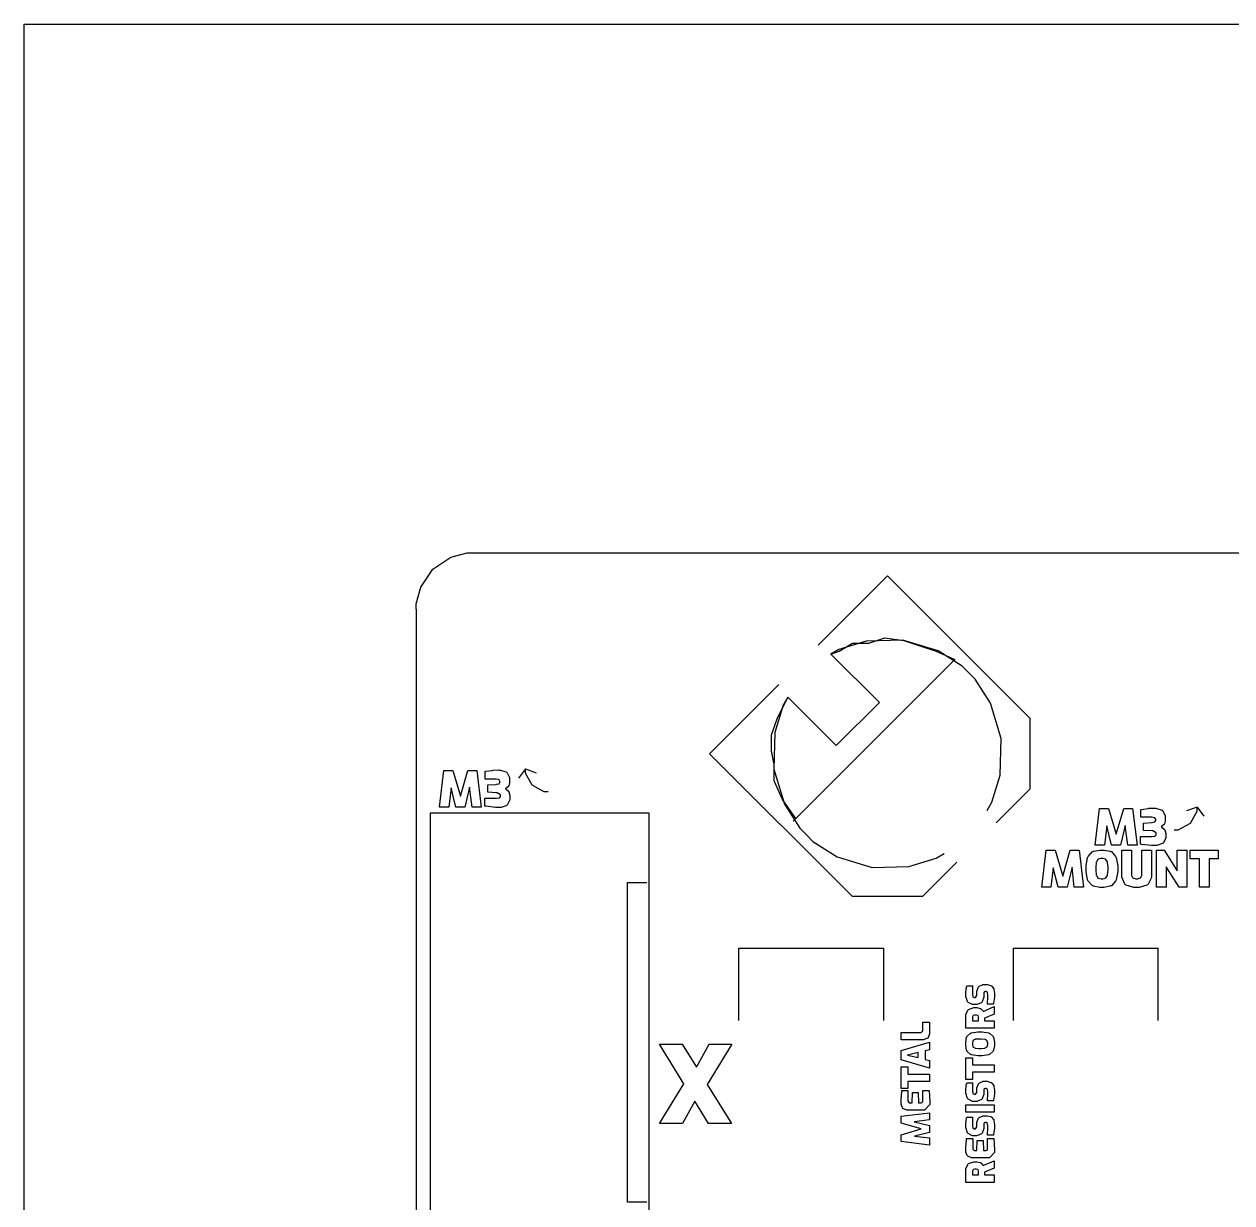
# Model space of a CAD drawing. Extents: x 0 to 132, y 0 to 98.
# Drawn here: x 0 to 31.68, y 67.15 to 98.07 of the extents above; entities that cross this region are included whole.
import ezdxf

# ---------------------------------------------------------------- set-up
doc = ezdxf.new("R2010")
doc.units = 0
doc.layers.get('0').update_dxf_attribs({"linetype": 'CONTINUOUS'})

msp = doc.modelspace()

# ---------------------------------------------------------------- linework, layer by layer
at = {"color": 7}
for p, q in [((0, 98.0694), (132.282, 98.0694)), ((0, 0), (0, 98.0694))]:
    msp.add_line(p, q, dxfattribs=at)
at = {"color": 0}
for p, q in [((10.7184, 83.7667), (11.1897, 84.0839)), ((11.1897, 84.0839), (11.6224, 84.1996)), ((11.6224, 84.1996), (11.7671, 84.1996)), ((11.7671, 84.1996), (109.564, 84.1996)), ((10.4014, 83.2954), (10.7184, 83.7667)), ((20.8291, 81.7809), (22.6453, 83.596)), ((22.6453, 83.596), (26.3908, 79.8505)), ((10.2857, 82.8629), (10.4014, 83.2954)), ((10.2857, 82.7183), (10.2857, 82.8629)), ((10.2857, 82.7183), (10.2857, 15.4092)), ((22.0872, 81.8843), (21.372, 81.6638)), ((21.3734, 81.6158), (21.7275, 81.8279)), ((21.7275, 81.8279), (22.152, 81.8279)), ((23.0491, 81.9108), (22.0872, 81.8843)), ((22.152, 81.8279), (22.5764, 81.9686)), ((22.5764, 81.9686), (23.0711, 81.8981)), ((23.971, 81.631), (23.0491, 81.9108)), ((23.0711, 81.8981), (23.4956, 81.7563)), ((23.4956, 81.7563), (23.9186, 81.6158)), ((21.372, 81.6638), (21.1612, 81.5439)), ((21.1612, 81.5439), (21.3734, 81.6158)), ((22.4345, 80.2721), (21.1612, 81.5439)), ((23.9186, 81.6158), (24.4147, 81.4035)), ((24.6021, 81.2285), (23.971, 81.631)), ((24.4147, 81.4035), (20.1717, 77.1606)), ((24.7744, 81.0563), (24.6021, 81.2285)), ((24.9452, 80.8852), (24.7744, 81.0563)), ((25.3476, 80.2541), (24.9452, 80.8852)), ((17.9792, 78.9298), (19.7942, 80.7462)), ((19.9099, 80.2019), (19.6894, 79.4865)), ((19.7473, 79.8477), (20.0298, 80.4125)), ((20.0298, 80.4125), (19.9099, 80.2019)), ((20.0298, 80.4125), (21.3031, 79.1408)), ((21.3031, 79.1408), (22.4345, 80.2721)), ((25.6274, 79.3323), (25.3476, 80.2541)), ((19.6053, 79.4233), (19.7473, 79.8477)), ((26.3908, 78.0108), (26.3908, 79.8505)), ((19.6053, 78.9989), (19.6053, 79.4233)), ((19.6894, 79.4865), (19.6646, 78.5248)), ((25.6012, 78.3703), (25.6274, 79.3323)), ((21.7248, 75.1829), (17.9792, 78.9298)), ((19.677, 78.6462), (19.6053, 78.9989)), ((19.677, 78.2214), (19.677, 78.6462)), ((10.892, 77.5286), (11.005, 78.4931)), ((11.005, 78.4931), (11.242, 78.4931)), ((11.242, 78.4931), (11.4432, 77.815)), ((11.4432, 77.815), (11.6403, 78.4931)), ((11.6403, 78.4931), (11.8746, 78.4931)), ((11.8746, 78.4931), (11.9917, 77.5286)), ((12.0923, 78.4655), (12.1088, 78.4698)), ((12.0923, 78.263), (12.0923, 78.4655)), ((12.3596, 78.263), (12.0923, 78.263)), ((12.1088, 78.4698), (12.2701, 78.4916)), ((12.2701, 78.4916), (12.2852, 78.4931)), ((12.2852, 78.4931), (12.299, 78.4959)), ((12.299, 78.4959), (12.4465, 78.5026)), ((12.3817, 78.263), (12.3596, 78.263)), ((12.4492, 78.2507), (12.3817, 78.263)), ((12.4465, 78.5026), (12.4616, 78.5012)), ((12.4533, 78.2479), (12.4492, 78.2507)), ((12.4575, 78.2451), (12.4533, 78.2479)), ((12.4809, 78.2077), (12.4575, 78.2451)), ((12.4616, 78.5012), (12.4823, 78.5012)), ((12.4823, 78.5012), (12.6463, 78.4504)), ((12.6463, 78.4504), (12.6587, 78.4408)), ((12.6587, 78.4408), (12.6697, 78.431)), ((12.6697, 78.431), (12.7303, 78.3015)), ((12.7303, 78.3015), (12.7303, 78.2574)), ((12.7303, 78.2574), (12.7303, 78.1914)), ((13.1465, 78.529), (12.966, 78.2891)), ((13.1465, 78.529), (13.4262, 78.4281)), ((13.1465, 78.4229), (13.1465, 78.529)), ((13.3215, 78.1043), (13.1465, 78.4229)), ((19.6646, 78.5248), (19.9444, 77.6041)), ((25.3821, 77.6552), (25.6012, 78.3703)), ((11.1966, 78.0383), (11.1359, 77.5286)), ((11.3206, 77.5286), (11.1966, 78.0383)), ((11.6844, 78.0493), (11.5562, 77.5286)), ((11.7478, 77.5286), (11.6844, 78.0493)), ((12.1584, 78.1099), (12.3803, 78.1251)), ((12.1584, 77.917), (12.1584, 78.1099)), ((12.3803, 78.1251), (12.3886, 78.1265)), ((12.3886, 78.1265), (12.452, 78.1389)), ((12.452, 78.1389), (12.4561, 78.1403)), ((12.4561, 78.1403), (12.4602, 78.1431)), ((12.4602, 78.1431), (12.4809, 78.172)), ((12.4809, 78.1939), (12.4809, 78.2077)), ((12.4809, 78.1816), (12.4809, 78.1939)), ((12.4809, 78.172), (12.4809, 78.1816)), ((12.6311, 78.0175), (12.6214, 78.0136)), ((12.6214, 78.0136), (12.6311, 78.0108)), ((12.7, 78.0701), (12.6311, 78.0175)), ((12.6311, 78.0108), (12.7069, 77.9473)), ((12.7055, 78.0768), (12.7, 78.0701)), ((12.7096, 78.0852), (12.7055, 78.0768)), ((12.7069, 77.9473), (12.7124, 77.9378)), ((12.7303, 78.1636), (12.7096, 78.0852)), ((12.7124, 77.9378), (12.7165, 77.9293)), ((12.7165, 77.9293), (12.7427, 77.833)), ((12.7303, 78.1914), (12.7303, 78.1636)), ((13.6398, 77.9279), (13.3215, 78.1043)), ((13.7473, 77.9279), (13.6398, 77.9279)), ((19.8892, 77.7268), (19.677, 78.2214)), ((25.4951, 77.1151), (26.3908, 78.0108)), ((12.0799, 77.5561), (12.0799, 77.76)), ((12.0799, 77.76), (12.3651, 77.76)), ((12.3899, 77.9046), (12.1584, 77.917)), ((12.3651, 77.76), (12.3886, 77.76)), ((12.3886, 77.76), (12.4588, 77.7681)), ((12.4065, 77.9046), (12.3899, 77.9046)), ((12.4919, 77.8549), (12.4065, 77.9046)), ((12.4588, 77.7681), (12.463, 77.7695)), ((12.463, 77.7695), (12.4671, 77.7723)), ((12.4671, 77.7723), (12.4919, 77.8027)), ((12.4919, 77.8387), (12.4919, 77.8549)), ((12.4919, 77.8122), (12.4919, 77.8387)), ((12.4919, 77.8027), (12.4919, 77.8122)), ((12.7427, 77.7201), (12.6807, 77.5959)), ((12.7427, 77.833), (12.7427, 77.7998)), ((12.7427, 77.7998), (12.7427, 77.7642)), ((12.7427, 77.7642), (12.7427, 77.7201)), ((20.242, 77.2308), (19.8892, 77.7268)), ((25.2622, 77.4428), (25.3821, 77.6552)), ((16.3959, 77.3688), (10.6467, 77.3688)), ((10.6467, 77.3688), (10.6467, 65.0889)), ((11.1359, 77.5286), (10.892, 77.5286)), ((11.5562, 77.5286), (11.3206, 77.5286)), ((11.9917, 77.5286), (11.7478, 77.5286)), ((12.1088, 77.5504), (12.0799, 77.5561)), ((12.3665, 77.5201), (12.1088, 77.5504)), ((12.463, 77.5201), (12.3665, 77.5201)), ((12.5112, 77.5201), (12.463, 77.5201)), ((12.6573, 77.5751), (12.5112, 77.5201)), ((12.6697, 77.585), (12.6573, 77.5751)), ((12.6807, 77.5959), (12.6697, 77.585)), ((16.3959, 65.0889), (16.3959, 77.3688)), ((19.9444, 77.6041), (20.3467, 76.9729)), ((28.0913, 76.5281), (28.2057, 77.494)), ((28.2057, 77.494), (28.4413, 77.494)), ((28.4413, 77.494), (28.6425, 76.816)), ((28.6425, 76.816), (28.841, 77.494)), ((28.841, 77.494), (29.0739, 77.494)), ((29.0739, 77.494), (29.191, 76.5281)), ((29.293, 77.4665), (29.3095, 77.4693)), ((29.293, 77.2626), (29.293, 77.4665)), ((29.3095, 77.4693), (29.4707, 77.4926)), ((29.4707, 77.4926), (29.4859, 77.494)), ((29.4859, 77.494), (29.4997, 77.4968)), ((29.4997, 77.4968), (29.6458, 77.5021)), ((29.6458, 77.5021), (29.6609, 77.501)), ((29.6609, 77.501), (29.6816, 77.501)), ((29.6816, 77.501), (29.8469, 77.4499)), ((29.8469, 77.4499), (29.8593, 77.4404)), ((29.8593, 77.4404), (29.8704, 77.4305)), ((29.8704, 77.4305), (29.9296, 77.301)), ((29.9296, 77.301), (29.9296, 77.2569)), ((30.7661, 77.5286), (30.4863, 77.4277)), ((30.5897, 77.1052), (30.7661, 77.4238)), ((30.7661, 77.5286), (30.9466, 77.2887)), ((30.7661, 77.4238), (30.7661, 77.5286)), ((20.1717, 77.1606), (20.242, 77.2308)), ((28.3959, 77.0393), (28.3352, 76.5281)), ((28.5199, 76.5281), (28.3959, 77.0393)), ((28.8837, 77.0488), (28.7569, 76.5281)), ((28.9471, 76.5281), (28.8837, 77.0488)), ((29.5589, 77.2626), (29.293, 77.2626)), ((29.3591, 77.1095), (29.5796, 77.126)), ((29.3591, 76.9165), (29.3591, 77.1095)), ((29.581, 77.2626), (29.5589, 77.2626)), ((29.5796, 77.126), (29.5879, 77.1275)), ((29.6485, 77.2502), (29.581, 77.2626)), ((29.5879, 77.1275), (29.6513, 77.1398)), ((29.6526, 77.2474), (29.6485, 77.2502)), ((29.6513, 77.1398), (29.6554, 77.1412)), ((29.6568, 77.246), (29.6526, 77.2474)), ((29.6554, 77.1412), (29.6595, 77.144)), ((29.6816, 77.2072), (29.6568, 77.246)), ((29.6595, 77.144), (29.6816, 77.173)), ((29.6816, 77.1934), (29.6816, 77.2072)), ((29.6816, 77.1811), (29.6816, 77.1934)), ((29.6816, 77.173), (29.6816, 77.1811)), ((29.8304, 77.017), (29.8208, 77.0132)), ((29.8208, 77.0132), (29.8304, 77.0103)), ((29.9007, 77.071), (29.8304, 77.017)), ((29.8304, 77.0103), (29.9062, 76.9468)), ((29.9048, 77.0777), (29.9007, 77.071)), ((29.909, 77.0862), (29.9048, 77.0777)), ((29.9296, 77.1631), (29.909, 77.0862)), ((29.9296, 77.2569), (29.9296, 77.191)), ((29.9296, 77.191), (29.9296, 77.1631)), ((30.2714, 76.9288), (30.5897, 77.1052)), ((20.3467, 76.9729), (20.519, 76.8008)), ((20.519, 76.8008), (20.6899, 76.63)), ((29.2806, 76.557), (29.2806, 76.7595)), ((29.2806, 76.7595), (29.5644, 76.7595)), ((29.5892, 76.9041), (29.3591, 76.9165)), ((29.5644, 76.7595), (29.5892, 76.7595)), ((29.6058, 76.9041), (29.5892, 76.9041)), ((29.5892, 76.7595), (29.6595, 76.7676)), ((29.6912, 76.8544), (29.6058, 76.9041)), ((29.6595, 76.7676), (29.6636, 76.769)), ((29.6636, 76.769), (29.6678, 76.7719)), ((29.6678, 76.7719), (29.6912, 76.8036)), ((29.6912, 76.8382), (29.6912, 76.8544)), ((29.6912, 76.8131), (29.6912, 76.8382)), ((29.6912, 76.8036), (29.6912, 76.8131)), ((29.9434, 76.7211), (29.8814, 76.5955)), ((29.9062, 76.9468), (29.9117, 76.9373)), ((29.9117, 76.9373), (29.9158, 76.9288)), ((29.9158, 76.9288), (29.9434, 76.8339)), ((29.9434, 76.8339), (29.9434, 76.8008)), ((29.9434, 76.8008), (29.9434, 76.7652)), ((29.9434, 76.7652), (29.9434, 76.7211)), ((30.1666, 76.9288), (30.2714, 76.9288)), ((20.6899, 76.63), (21.321, 76.2275)), ((26.6926, 75.4271), (26.807, 76.3958)), ((26.807, 76.3958), (27.0426, 76.3958)), ((27.0426, 76.3958), (27.2411, 75.7178)), ((27.2411, 75.7178), (27.4395, 76.3958)), ((27.4395, 76.3958), (27.6751, 76.3958)), ((27.6751, 76.3958), (27.7895, 75.4271)), ((27.908, 76.237), (28.021, 76.3598)), ((28.021, 76.3598), (28.0362, 76.3655)), ((28.0362, 76.3655), (28.05, 76.3722)), ((28.05, 76.3722), (28.2153, 76.4025)), ((28.3352, 76.5281), (28.0913, 76.5281)), ((28.2153, 76.4025), (28.2704, 76.4025)), ((28.2704, 76.4025), (28.3283, 76.4025)), ((28.3283, 76.4025), (28.4882, 76.3722)), ((28.4882, 76.3722), (28.5034, 76.3655)), ((28.5034, 76.3655), (28.5171, 76.3598)), ((28.5171, 76.3598), (28.6301, 76.237)), ((28.7569, 76.5281), (28.5199, 76.5281)), ((28.7886, 75.7481), (28.7886, 76.3958)), ((28.7886, 76.3958), (29.0421, 76.3958)), ((29.191, 76.5281), (28.9471, 76.5281)), ((29.0421, 76.3958), (29.0421, 75.7481)), ((29.3095, 76.5514), (29.2806, 76.557)), ((29.5672, 76.521), (29.3095, 76.5514)), ((29.3191, 75.7481), (29.3191, 76.3958)), ((29.3191, 76.3958), (29.5699, 76.3958)), ((29.6636, 76.521), (29.5672, 76.521)), ((29.5699, 76.3958), (29.5699, 75.7481)), ((29.7119, 76.521), (29.6636, 76.521)), ((29.7022, 75.4271), (29.7022, 76.3958)), ((29.7022, 76.3958), (29.9007, 76.3958)), ((29.8566, 76.575), (29.7119, 76.521)), ((29.869, 76.5845), (29.8566, 76.575)), ((29.8814, 76.5955), (29.869, 76.5845)), ((29.9007, 76.3958), (30.2411, 75.8567)), ((30.2411, 75.8567), (30.2411, 76.3958)), ((30.2411, 76.3958), (30.4932, 76.3958)), ((30.4932, 76.3958), (30.4932, 75.4271)), ((30.5869, 76.1697), (30.5869, 76.3958)), ((30.5869, 76.3958), (31.3228, 76.3958)), ((31.3228, 76.3958), (31.3228, 76.1697)), ((21.321, 76.2275), (22.2415, 75.9478)), ((23.2034, 75.9725), (23.9186, 76.1919)), ((23.5645, 75.1829), (24.4602, 76.0801)), ((23.9186, 76.1919), (24.1308, 76.3115)), ((27.8557, 75.989), (27.8929, 76.2028)), ((27.8929, 76.2028), (27.9011, 76.2194)), ((27.9011, 76.2194), (27.908, 76.237)), ((28.1202, 76.0748), (28.1106, 75.9534)), ((28.123, 76.0829), (28.1202, 76.0748)), ((28.1244, 76.0924), (28.123, 76.0829)), ((28.163, 76.1531), (28.1244, 76.0924)), ((28.1685, 76.1559), (28.163, 76.1531)), ((28.174, 76.1601), (28.1685, 76.1559)), ((28.2443, 76.1767), (28.174, 76.1601)), ((28.2704, 76.1767), (28.2443, 76.1767)), ((28.2939, 76.1767), (28.2704, 76.1767)), ((28.3656, 76.1601), (28.2939, 76.1767)), ((28.3711, 76.1559), (28.3656, 76.1601)), ((28.3766, 76.1531), (28.3711, 76.1559)), ((28.4152, 76.0924), (28.3766, 76.1531)), ((28.4179, 76.0829), (28.4152, 76.0924)), ((28.4193, 76.0748), (28.4179, 76.0829)), ((28.4303, 75.9548), (28.4193, 76.0748)), ((28.6301, 76.237), (28.6384, 76.2194)), ((28.6384, 76.2194), (28.6453, 76.2028)), ((28.6453, 76.2028), (28.6839, 75.9852)), ((30.8281, 76.1697), (30.5869, 76.1697)), ((30.8281, 75.4271), (30.8281, 76.1697)), ((31.3228, 76.1697), (31.0817, 76.1697)), ((31.0817, 76.1697), (31.0817, 75.4271)), ((22.2415, 75.9478), (23.2034, 75.9725)), ((26.9944, 75.9382), (26.9338, 75.4271)), ((27.1225, 75.4271), (26.9944, 75.9382)), ((27.485, 75.9506), (27.3582, 75.4271)), ((27.5456, 75.4271), (27.485, 75.9506)), ((27.8557, 75.9121), (27.8557, 75.989)), ((27.8557, 75.8402), (27.8557, 75.9121)), ((27.8929, 75.6225), (27.8557, 75.8402)), ((28.1106, 75.9534), (28.1106, 75.9121)), ((28.1106, 75.9121), (28.1106, 75.8705)), ((28.1106, 75.8705), (28.1202, 75.7548)), ((28.1202, 75.7548), (28.123, 75.7453)), ((28.123, 75.7453), (28.1244, 75.7372)), ((28.1244, 75.7372), (28.163, 75.6737)), ((28.3766, 75.6737), (28.4152, 75.7372)), ((28.4152, 75.7372), (28.4179, 75.7453)), ((28.4179, 75.7453), (28.4193, 75.7548)), ((28.4193, 75.7548), (28.4303, 75.8733)), ((28.4303, 75.9121), (28.4303, 75.9548)), ((28.4303, 75.8733), (28.4303, 75.9121)), ((28.6839, 75.8363), (28.6453, 75.6225)), ((28.6839, 75.9852), (28.6839, 75.9121)), ((28.6839, 75.9121), (28.6839, 75.8363)), ((28.7886, 75.6874), (28.7886, 75.7481)), ((29.0421, 75.7481), (29.0421, 75.7301)), ((29.0421, 75.7301), (29.0711, 75.6779)), ((29.2888, 75.6779), (29.3191, 75.7315)), ((29.3191, 75.7315), (29.3191, 75.7481)), ((29.5699, 75.7481), (29.5699, 75.6846)), ((30.292, 75.4271), (29.9544, 75.9658)), ((29.9544, 75.9658), (29.9544, 75.4271)), ((15.824, 67.1643), (15.824, 75.5467)), ((15.824, 75.5467), (16.3325, 75.5467)), ((26.9338, 75.4271), (26.6926, 75.4271)), ((27.3582, 75.4271), (27.1225, 75.4271)), ((27.7895, 75.4271), (27.5456, 75.4271)), ((27.9011, 75.6049), (27.8929, 75.6225)), ((27.908, 75.5883), (27.9011, 75.6049)), ((28.021, 75.4669), (27.908, 75.5883)), ((28.0362, 75.4599), (28.021, 75.4669)), ((28.05, 75.4546), (28.0362, 75.4599)), ((28.2112, 75.42), (28.05, 75.4546)), ((28.163, 75.6737), (28.1685, 75.6694)), ((28.1685, 75.6694), (28.174, 75.6652)), ((28.174, 75.6652), (28.2456, 75.6461)), ((28.2704, 75.42), (28.2112, 75.42)), ((28.2456, 75.6461), (28.2704, 75.6461)), ((28.2704, 75.6461), (28.2952, 75.6461)), ((28.3242, 75.42), (28.2704, 75.42)), ((28.2952, 75.6461), (28.3656, 75.6652)), ((28.4882, 75.4546), (28.3242, 75.42)), ((28.3656, 75.6652), (28.3711, 75.6694)), ((28.3711, 75.6694), (28.3766, 75.6737)), ((28.5034, 75.4599), (28.4882, 75.4546)), ((28.5171, 75.4669), (28.5034, 75.4599)), ((28.6301, 75.5883), (28.5171, 75.4669)), ((28.6384, 75.6049), (28.6301, 75.5883)), ((28.6453, 75.6225), (28.6384, 75.6049)), ((28.8741, 75.5026), (28.7886, 75.6874)), ((28.8919, 75.4902), (28.8741, 75.5026)), ((28.9085, 75.4793), (28.8919, 75.4902)), ((29.1069, 75.4228), (28.9085, 75.4793)), ((29.0711, 75.6779), (29.078, 75.6737)), ((29.078, 75.6737), (29.0835, 75.6694)), ((29.0835, 75.6694), (29.1551, 75.649)), ((29.1799, 75.4228), (29.1069, 75.4228)), ((29.1551, 75.649), (29.1799, 75.649)), ((29.1799, 75.649), (29.2048, 75.649)), ((29.2475, 75.4228), (29.1799, 75.4228)), ((29.2048, 75.649), (29.2764, 75.6694)), ((29.4514, 75.4793), (29.2475, 75.4228)), ((29.2764, 75.6694), (29.2833, 75.6737)), ((29.2833, 75.6737), (29.2888, 75.6779)), ((29.4694, 75.4902), (29.4514, 75.4793)), ((29.4859, 75.5026), (29.4694, 75.4902)), ((29.5699, 75.6846), (29.4859, 75.5026)), ((29.9544, 75.4271), (29.7022, 75.4271)), ((30.4932, 75.4271), (30.292, 75.4271)), ((31.0817, 75.4271), (30.8281, 75.4271)), ((23.5645, 75.1829), (21.7248, 75.1829)), ((18.7468, 71.9282), (18.7468, 73.8283)), ((18.7468, 73.8283), (22.5461, 73.8283)), ((22.5461, 71.9282), (22.5461, 73.8283)), ((25.9471, 71.9282), (25.9471, 73.8283)), ((25.9471, 73.8283), (29.7463, 73.8283)), ((29.7463, 71.9282), (29.7463, 73.8283)), ((25.0514, 72.8278), (25.1533, 72.8747)), ((25.1533, 72.8747), (25.1878, 72.8747)), ((25.1878, 72.8747), (25.2209, 72.8747)), ((25.2209, 72.8747), (25.2567, 72.8747)), ((25.2567, 72.8747), (25.3573, 72.8472)), ((24.6986, 72.6641), (24.7206, 72.8169)), ((24.6986, 72.6063), (24.6986, 72.6641)), ((24.6986, 72.5622), (24.6986, 72.6063)), ((24.7413, 72.4256), (24.6986, 72.5622)), ((24.7206, 72.8169), (24.7261, 72.8363)), ((24.7261, 72.8363), (24.8805, 72.8363)), ((24.8791, 72.8183), (24.8708, 72.6765)), ((24.8708, 72.6765), (24.8708, 72.6281)), ((24.8708, 72.6281), (24.8708, 72.6115)), ((24.8708, 72.6115), (24.8805, 72.5622)), ((24.8805, 72.8363), (24.8791, 72.8183)), ((24.8805, 72.5622), (24.8833, 72.5579)), ((24.8833, 72.5579), (24.8846, 72.5537)), ((24.8846, 72.5537), (24.9163, 72.5343)), ((24.9494, 72.5343), (24.988, 72.5826)), ((24.988, 72.7026), (25.0334, 72.8102)), ((24.988, 72.6641), (24.988, 72.7026)), ((24.988, 72.5978), (24.988, 72.6641)), ((24.988, 72.5826), (24.988, 72.5978)), ((25.0334, 72.8102), (25.0431, 72.8183)), ((25.0431, 72.8183), (25.0514, 72.8278)), ((25.1809, 72.675), (25.1713, 72.6475)), ((25.1713, 72.6475), (25.1713, 72.6376)), ((25.1713, 72.6376), (25.1713, 72.5854)), ((25.1713, 72.5854), (25.1713, 72.5413)), ((25.1836, 72.6765), (25.1809, 72.675)), ((25.185, 72.6793), (25.1836, 72.6765)), ((25.2084, 72.6888), (25.185, 72.6793)), ((25.2167, 72.6888), (25.2084, 72.6888)), ((25.2264, 72.6888), (25.2167, 72.6888)), ((25.236, 72.6888), (25.2264, 72.6888)), ((25.265, 72.6708), (25.236, 72.6888)), ((25.2677, 72.6666), (25.265, 72.6708)), ((25.2691, 72.6641), (25.2677, 72.6666)), ((25.2773, 72.6087), (25.2691, 72.6641)), ((25.2773, 72.5897), (25.2773, 72.6087)), ((25.2773, 72.5371), (25.2773, 72.5897)), ((25.3573, 72.8472), (25.3655, 72.8416)), ((25.3655, 72.8416), (25.3738, 72.8377)), ((25.3738, 72.8377), (25.4303, 72.7632)), ((25.4303, 72.7632), (25.4345, 72.7523)), ((25.4345, 72.7523), (25.4372, 72.7424)), ((25.4372, 72.7424), (25.4524, 72.6362)), ((25.4524, 72.6362), (25.4524, 72.6006)), ((25.4524, 72.6006), (25.4524, 72.5413)), ((24.751, 72.4147), (24.7413, 72.4256)), ((24.7592, 72.4034), (24.751, 72.4147)), ((24.875, 72.3484), (24.7592, 72.4034)), ((24.7688, 72.2203), (24.9081, 72.2697)), ((24.9163, 72.3484), (24.875, 72.3484)), ((24.9081, 72.2697), (24.9549, 72.2697)), ((24.9163, 72.5343), (24.9273, 72.5343)), ((24.9494, 72.3484), (24.9163, 72.3484)), ((24.9273, 72.5343), (24.937, 72.5343)), ((24.937, 72.5343), (24.9494, 72.5343)), ((24.9893, 72.3484), (24.9494, 72.3484)), ((24.9549, 72.2697), (24.9866, 72.2697)), ((24.9866, 72.2697), (25.0762, 72.2478)), ((25.1106, 72.3981), (24.9893, 72.3484)), ((25.0762, 72.2478), (25.0844, 72.2422)), ((25.0844, 72.2422), (25.0913, 72.2383)), ((25.0913, 72.2383), (25.152, 72.1762)), ((25.1202, 72.4076), (25.1106, 72.3981)), ((25.1285, 72.4172), (25.1202, 72.4076)), ((25.1713, 72.5413), (25.1285, 72.4172)), ((25.1575, 72.1678), (25.4468, 72.2976)), ((25.2691, 72.3621), (25.2705, 72.3801)), ((25.4248, 72.3621), (25.2691, 72.3621)), ((25.2705, 72.3801), (25.2773, 72.5371)), ((25.4289, 72.3815), (25.4248, 72.3621)), ((25.4524, 72.5413), (25.4289, 72.3815)), ((25.4468, 72.2976), (25.4468, 72.1004)), ((24.7027, 72.088), (24.7496, 72.1995)), ((24.7027, 72.0467), (24.7027, 72.088)), ((24.7027, 71.7296), (24.7027, 72.0467)), ((24.7496, 72.1995), (24.7592, 72.2094)), ((24.7592, 72.2094), (24.7688, 72.2203)), ((24.8915, 72.0577), (24.8791, 72.0231)), ((24.8791, 72.0231), (24.8791, 72.0108)), ((24.8791, 72.0108), (24.8791, 71.9226)), ((24.8791, 71.9226), (25.0362, 71.9226)), ((24.8943, 72.0591), (24.8915, 72.0577)), ((24.897, 72.0619), (24.8943, 72.0591)), ((24.9397, 72.0743), (24.897, 72.0619)), ((24.9549, 72.0743), (24.9397, 72.0743)), ((24.9687, 72.0743), (24.9549, 72.0743)), ((25.0142, 72.0619), (24.9687, 72.0743)), ((25.0183, 72.0591), (25.0142, 72.0619)), ((25.021, 72.0577), (25.0183, 72.0591)), ((25.0362, 72.0231), (25.021, 72.0577)), ((25.0362, 72.0108), (25.0362, 72.0231)), ((25.0362, 71.9226), (25.0362, 72.0108)), ((25.152, 72.1762), (25.1575, 72.1678)), ((25.4468, 72.1004), (25.1906, 71.9956)), ((25.1906, 71.9956), (25.1906, 71.9226)), ((25.1906, 71.9226), (25.4468, 71.9226)), ((25.4468, 71.9226), (25.4468, 71.7296)), ((23.005, 71.4252), (23.005, 71.6181)), ((23.005, 71.6181), (23.5204, 71.6181)), ((23.5204, 71.6181), (23.5327, 71.6181)), ((23.5327, 71.6181), (23.5727, 71.658)), ((23.5727, 71.6703), (23.5727, 71.8866)), ((23.5727, 71.8866), (23.7464, 71.8866)), ((23.5727, 71.658), (23.5727, 71.6703)), ((23.7464, 71.8866), (23.7464, 71.6181)), ((23.7464, 71.6181), (23.7464, 71.5821)), ((25.4468, 71.7296), (24.7027, 71.7296)), ((24.7303, 71.5119), (24.824, 71.5959)), ((24.824, 71.5959), (24.8378, 71.6015)), ((24.8378, 71.6015), (24.8515, 71.6082)), ((24.8515, 71.6082), (25.0183, 71.6372)), ((25.0183, 71.6372), (25.0748, 71.6372)), ((25.0748, 71.6372), (25.1327, 71.6372)), ((25.1327, 71.6372), (25.2966, 71.6082)), ((25.2966, 71.6082), (25.3104, 71.6015)), ((25.3104, 71.6015), (25.3228, 71.5959)), ((25.3228, 71.5959), (25.4165, 71.5119)), ((17.3013, 70.273), (16.6619, 71.3094)), ((16.6619, 71.3094), (17.2613, 71.3094)), ((17.2613, 71.3094), (17.6348, 70.7016)), ((17.6348, 70.7016), (17.9641, 71.3094)), ((18.5636, 71.3094), (17.9186, 70.2469)), ((17.9641, 71.3094), (18.5636, 71.3094)), ((23.5534, 71.4252), (23.005, 71.4252)), ((23.005, 71.1454), (23.7464, 71.3631)), ((23.5879, 71.4252), (23.5534, 71.4252)), ((23.6926, 71.4636), (23.5879, 71.4252)), ((23.7009, 71.4707), (23.6926, 71.4636)), ((23.7078, 71.4788), (23.7009, 71.4707)), ((23.7464, 71.5821), (23.7078, 71.4788)), ((23.7464, 71.3631), (23.7464, 71.1634)), ((24.6958, 71.3659), (24.7206, 71.4897)), ((24.6958, 71.3204), (24.6958, 71.3659)), ((24.6958, 71.2791), (24.6958, 71.3204)), ((24.7206, 71.151), (24.6958, 71.2791)), ((24.7206, 71.4897), (24.7261, 71.501)), ((24.7261, 71.501), (24.7303, 71.5119)), ((24.8833, 71.392), (24.8708, 71.3384)), ((24.8708, 71.3384), (24.8708, 71.3204)), ((24.8708, 71.3204), (24.8708, 71.301)), ((24.8708, 71.301), (24.8833, 71.2459)), ((24.886, 71.3962), (24.8833, 71.392)), ((24.8874, 71.4015), (24.886, 71.3962)), ((24.937, 71.4333), (24.8874, 71.4015)), ((24.9452, 71.4347), (24.937, 71.4333)), ((24.9508, 71.4375), (24.9452, 71.4347)), ((25.0417, 71.4446), (24.9508, 71.4375)), ((25.0748, 71.4446), (25.0417, 71.4446)), ((25.1051, 71.4446), (25.0748, 71.4446)), ((25.1961, 71.4347), (25.1051, 71.4446)), ((25.2043, 71.4319), (25.1961, 71.4347)), ((25.2098, 71.4304), (25.2043, 71.4319)), ((25.2581, 71.4005), (25.2098, 71.4304)), ((25.2622, 71.3962), (25.2581, 71.4005)), ((25.2636, 71.392), (25.2622, 71.3962)), ((25.2773, 71.3398), (25.2636, 71.392)), ((25.2636, 71.2459), (25.2773, 71.3024)), ((25.2773, 71.3204), (25.2773, 71.3398)), ((25.2773, 71.3024), (25.2773, 71.3204)), ((25.4165, 71.5119), (25.422, 71.501)), ((25.422, 71.501), (25.4262, 71.4897)), ((25.4262, 71.4897), (25.4524, 71.3631)), ((25.4524, 71.2763), (25.4262, 71.151)), ((25.4524, 71.3631), (25.4524, 71.3204)), ((25.4524, 71.3204), (25.4524, 71.2763)), ((23.005, 70.9013), (23.005, 71.1454)), ((23.4542, 71.089), (23.169, 71.0212)), ((23.169, 71.0212), (23.4542, 70.9553)), ((23.4542, 70.9553), (23.4542, 71.089)), ((23.7464, 71.1634), (23.6292, 71.1331)), ((23.6292, 71.1331), (23.6292, 70.9112)), ((24.7261, 71.1398), (24.7206, 71.151)), ((24.7303, 71.1288), (24.7261, 71.1398)), ((24.824, 71.042), (24.7303, 71.1288)), ((24.8378, 71.035), (24.824, 71.042)), ((24.8515, 71.0297), (24.8378, 71.035)), ((25.0155, 71.0008), (24.8515, 71.0297)), ((24.8833, 71.2459), (24.886, 71.2417)), ((24.886, 71.2417), (24.8874, 71.2378)), ((24.8874, 71.2378), (24.937, 71.2089)), ((24.937, 71.2089), (24.9452, 71.2061)), ((24.9452, 71.2061), (24.9508, 71.2047)), ((24.9508, 71.2047), (25.0431, 71.1962)), ((25.0748, 71.0008), (25.0155, 71.0008)), ((25.0431, 71.1962), (25.0748, 71.1962)), ((25.0748, 71.1962), (25.1065, 71.1962)), ((25.1299, 71.0008), (25.0748, 71.0008)), ((25.1065, 71.1962), (25.1961, 71.2047)), ((25.2966, 71.0297), (25.1299, 71.0008)), ((25.1961, 71.2047), (25.2043, 71.2061)), ((25.2043, 71.2061), (25.2098, 71.2089)), ((25.2098, 71.2089), (25.2581, 71.2378)), ((25.2581, 71.2378), (25.2622, 71.2417)), ((25.2622, 71.2417), (25.2636, 71.2459)), ((25.3104, 71.035), (25.2966, 71.0297)), ((25.3228, 71.042), (25.3104, 71.035)), ((25.4165, 71.1288), (25.3228, 71.042)), ((25.422, 71.1398), (25.4165, 71.1288)), ((25.4262, 71.151), (25.422, 71.1398)), ((23.7464, 70.6822), (23.005, 70.9013)), ((23.005, 70.1449), (23.005, 70.7111)), ((23.005, 70.7111), (23.1772, 70.7111)), ((23.1772, 70.7111), (23.1772, 70.5252)), ((23.6292, 70.9112), (23.7464, 70.8808)), ((23.7464, 70.8808), (23.7464, 70.6822)), ((24.7027, 70.3862), (24.7027, 70.9538)), ((24.7027, 70.9538), (24.8791, 70.9538)), ((24.8791, 70.9538), (24.8791, 70.7665)), ((24.8791, 70.7665), (25.4468, 70.7665)), ((25.4468, 70.7665), (25.4468, 70.5735)), ((23.1772, 70.5252), (23.7464, 70.5252)), ((23.7464, 70.3294), (23.1772, 70.3294)), ((23.1772, 70.3294), (23.1772, 70.1449)), ((23.7464, 70.5252), (23.7464, 70.3294)), ((24.8791, 70.3862), (24.7027, 70.3862)), ((25.4468, 70.5735), (24.8791, 70.5735)), ((24.8791, 70.5735), (24.8791, 70.3862)), ((25.0514, 70.2882), (25.1533, 70.3351)), ((25.1533, 70.3351), (25.1878, 70.3351)), ((25.1878, 70.3351), (25.2209, 70.3351)), ((25.2209, 70.3351), (25.2567, 70.3351)), ((25.2567, 70.3351), (25.3573, 70.3076)), ((16.6688, 69.2284), (17.3013, 70.273)), ((17.9186, 70.2469), (18.5511, 69.2284)), ((23.1772, 70.1449), (23.005, 70.1449)), ((23.005, 69.8458), (23.0174, 70.0677)), ((23.0174, 70.0677), (23.0201, 70.0913)), ((23.0201, 70.0913), (23.1827, 70.0913)), ((23.1827, 70.0913), (23.1827, 69.8239)), ((23.2888, 69.7742), (23.2985, 70.0401)), ((23.2985, 70.0401), (23.4515, 70.0401)), ((23.4515, 70.0401), (23.4611, 69.7742)), ((23.5713, 69.814), (23.5713, 70.0913)), ((23.5713, 70.0913), (23.7339, 70.0913)), ((23.7339, 70.0913), (23.7353, 70.0814)), ((23.7353, 70.0814), (23.7477, 69.9562)), ((24.6986, 70.1227), (24.7206, 70.2772)), ((24.6986, 70.0648), (24.6986, 70.1227)), ((24.6986, 70.0207), (24.6986, 70.0648)), ((24.7413, 69.886), (24.6986, 70.0207)), ((24.7206, 70.2772), (24.7261, 70.2966)), ((24.7261, 70.2966), (24.8805, 70.2966)), ((24.8791, 70.2786), (24.8708, 70.1368)), ((24.8708, 70.1368), (24.8708, 70.0885)), ((24.8708, 70.0885), (24.8708, 70.0705)), ((24.8708, 70.0705), (24.8805, 70.0222)), ((24.8805, 70.2966), (24.8791, 70.2786)), ((24.8805, 70.0222), (24.8833, 70.0169)), ((24.8833, 70.0169), (24.8846, 70.014)), ((24.8846, 70.014), (24.9163, 69.9946)), ((24.9494, 69.9946), (24.988, 70.043)), ((24.988, 70.1629), (25.0334, 70.2702)), ((24.988, 70.1241), (24.988, 70.1629)), ((24.988, 70.0581), (24.988, 70.1241)), ((24.988, 70.043), (24.988, 70.0581)), ((25.0334, 70.2702), (25.0431, 70.2786)), ((25.0431, 70.2786), (25.0514, 70.2882)), ((25.1809, 70.1354), (25.1713, 70.1075)), ((25.1713, 70.1075), (25.1713, 70.098)), ((25.1713, 70.098), (25.1713, 70.0458)), ((25.1713, 70.0458), (25.1713, 70.0017)), ((25.1836, 70.1368), (25.1809, 70.1354)), ((25.185, 70.1393), (25.1836, 70.1368)), ((25.2084, 70.1492), (25.185, 70.1393)), ((25.2167, 70.1492), (25.2084, 70.1492)), ((25.2264, 70.1492), (25.2167, 70.1492)), ((25.236, 70.1492), (25.2264, 70.1492)), ((25.265, 70.1312), (25.236, 70.1492)), ((25.2677, 70.1269), (25.265, 70.1312)), ((25.2691, 70.1241), (25.2677, 70.1269)), ((25.2773, 70.0691), (25.2691, 70.1241)), ((25.2773, 70.0497), (25.2773, 70.0691)), ((25.2773, 69.9975), (25.2773, 70.0497)), ((25.3573, 70.3076), (25.3655, 70.3019)), ((25.3655, 70.3019), (25.3738, 70.298)), ((25.3738, 70.298), (25.4303, 70.2236)), ((25.4303, 70.2236), (25.4345, 70.2123)), ((25.4345, 70.2123), (25.4372, 70.2028)), ((25.4372, 70.2028), (25.4524, 70.0966)), ((25.4524, 70.0966), (25.4524, 70.061)), ((25.4524, 70.061), (25.4524, 70.0017)), ((17.5879, 69.813), (17.2682, 69.2284)), ((17.9517, 69.2284), (17.5879, 69.813)), ((23.005, 69.7632), (23.005, 69.8458)), ((23.005, 69.7343), (23.005, 69.7632)), ((23.038, 69.6433), (23.005, 69.7343)), ((23.1827, 69.8239), (23.1827, 69.8115)), ((23.1827, 69.8115), (23.2144, 69.7742)), ((23.2144, 69.7742), (23.2254, 69.7742)), ((23.2254, 69.7742), (23.2888, 69.7742)), ((23.4611, 69.7742), (23.5176, 69.7742)), ((23.5176, 69.7742), (23.5272, 69.7742)), ((23.5272, 69.7742), (23.5548, 69.7826)), ((23.5548, 69.7826), (23.5575, 69.784)), ((23.5575, 69.784), (23.559, 69.7865)), ((23.559, 69.7865), (23.5713, 69.8073)), ((23.5713, 69.8073), (23.5713, 69.814)), ((23.7532, 69.7258), (23.6196, 69.5784)), ((23.7477, 69.9562), (23.7491, 69.941)), ((23.7491, 69.941), (23.7491, 69.9273)), ((23.7491, 69.9273), (23.7532, 69.813)), ((23.7532, 69.813), (23.7532, 69.7742)), ((23.7532, 69.7742), (23.7532, 69.7258)), ((24.7027, 69.5247), (24.7027, 69.7177)), ((24.7027, 69.7177), (25.4468, 69.7177)), ((24.751, 69.8747), (24.7413, 69.886)), ((24.7592, 69.8638), (24.751, 69.8747)), ((24.875, 69.8087), (24.7592, 69.8638)), ((24.9163, 69.8087), (24.875, 69.8087)), ((24.9163, 69.9946), (24.9273, 69.9946)), ((24.9494, 69.8087), (24.9163, 69.8087)), ((24.9273, 69.9946), (24.937, 69.9946)), ((24.937, 69.9946), (24.9494, 69.9946)), ((24.9893, 69.8087), (24.9494, 69.8087)), ((25.1106, 69.8581), (24.9893, 69.8087)), ((25.1202, 69.868), (25.1106, 69.8581)), ((25.1285, 69.8775), (25.1202, 69.868)), ((25.1713, 70.0017), (25.1285, 69.8775)), ((25.2691, 69.8211), (25.2705, 69.8391)), ((25.4248, 69.8211), (25.2691, 69.8211)), ((25.2705, 69.8391), (25.2773, 69.9975)), ((25.4289, 69.8405), (25.4248, 69.8211)), ((25.4524, 70.0017), (25.4289, 69.8405)), ((25.4468, 69.7177), (25.4468, 69.5247)), ((23.005, 69.42), (23.7464, 69.5096)), ((23.005, 69.2397), (23.005, 69.42)), ((23.0449, 69.6337), (23.038, 69.6433)), ((23.0518, 69.6253), (23.0449, 69.6337)), ((23.151, 69.5784), (23.0518, 69.6253)), ((23.1869, 69.5784), (23.151, 69.5784)), ((23.5755, 69.5784), (23.1869, 69.5784)), ((23.6196, 69.5784), (23.5755, 69.5784)), ((23.7464, 69.5096), (23.7464, 69.3208)), ((24.6986, 69.2231), (24.7206, 69.3787)), ((25.4468, 69.5247), (24.7027, 69.5247)), ((24.7206, 69.3787), (24.7261, 69.3981)), ((24.7261, 69.3981), (24.8805, 69.3981)), ((24.8791, 69.3801), (24.8708, 69.2369)), ((24.8805, 69.3981), (24.8791, 69.3801)), ((25.0334, 69.372), (25.0431, 69.3801)), ((25.0431, 69.3801), (25.0514, 69.3896)), ((25.0514, 69.3896), (25.1533, 69.4323)), ((25.1533, 69.4323), (25.1878, 69.4323)), ((25.1878, 69.4323), (25.2209, 69.4323)), ((25.2209, 69.4323), (25.2567, 69.4323)), ((25.2567, 69.4323), (25.3573, 69.4076)), ((25.3573, 69.4076), (25.3655, 69.402)), ((25.3655, 69.402), (25.3738, 69.3967)), ((25.3738, 69.3967), (25.4303, 69.3208)), ((17.2682, 69.2284), (16.6688, 69.2284)), ((18.5511, 69.2284), (17.9517, 69.2284)), ((23.5245, 69.0852), (23.005, 69.2397)), ((23.005, 68.9321), (23.5245, 69.0852)), ((23.7464, 69.3208), (23.3454, 69.2725)), ((23.3454, 69.2725), (23.7464, 69.1748)), ((23.7464, 69.1748), (23.7464, 68.9942)), ((24.6986, 69.1638), (24.6986, 69.2231)), ((24.6986, 69.1197), (24.6986, 69.1638)), ((24.7413, 68.9846), (24.6986, 69.1197)), ((24.8708, 69.2369), (24.8708, 69.1885)), ((24.8708, 69.1885), (24.8708, 69.1706)), ((24.8708, 69.1706), (24.8805, 69.1197)), ((24.8805, 69.1197), (24.8833, 69.1155)), ((24.8833, 69.1155), (24.8846, 69.1127)), ((24.8846, 69.1127), (24.9163, 69.0922)), ((24.9163, 69.0922), (24.9273, 69.0922)), ((24.9273, 69.0922), (24.937, 69.0922)), ((24.937, 69.0922), (24.9494, 69.0922)), ((24.9494, 69.0922), (24.988, 69.1416)), ((24.988, 69.2616), (25.0334, 69.372)), ((24.988, 69.2217), (24.988, 69.2616)), ((24.988, 69.1582), (24.988, 69.2217)), ((24.988, 69.1416), (24.988, 69.1582)), ((25.1713, 69.1003), (25.1285, 68.9776)), ((25.1809, 69.2326), (25.1713, 69.2065)), ((25.1713, 69.2065), (25.1713, 69.1967)), ((25.1713, 69.1967), (25.1713, 69.143)), ((25.1713, 69.143), (25.1713, 69.1003)), ((25.1836, 69.2355), (25.1809, 69.2326)), ((25.185, 69.2383), (25.1836, 69.2355)), ((25.2084, 69.2506), (25.185, 69.2383)), ((25.2167, 69.2506), (25.2084, 69.2506)), ((25.2264, 69.2506), (25.2167, 69.2506)), ((25.236, 69.2506), (25.2264, 69.2506)), ((25.265, 69.2298), (25.236, 69.2506)), ((25.2677, 69.2245), (25.265, 69.2298)), ((25.2691, 69.2217), (25.2677, 69.2245)), ((25.2773, 69.1706), (25.2691, 69.2217)), ((25.2705, 68.9391), (25.2773, 69.0989)), ((25.2773, 69.1515), (25.2773, 69.1706)), ((25.2773, 69.0989), (25.2773, 69.1515)), ((25.4524, 69.1018), (25.4289, 68.9419)), ((25.4303, 69.3208), (25.4345, 69.3113)), ((25.4345, 69.3113), (25.4372, 69.3014)), ((25.4372, 69.3014), (25.4524, 69.1967)), ((25.4524, 69.1967), (25.4524, 69.161)), ((25.4524, 69.161), (25.4524, 69.1018)), ((23.005, 68.7532), (23.005, 68.9321)), ((23.7464, 68.6636), (23.005, 68.7532)), ((23.7464, 68.9942), (23.355, 68.8979)), ((23.355, 68.8979), (23.7464, 68.8509)), ((23.7464, 68.8509), (23.7464, 68.6636)), ((24.7027, 68.5906), (24.7151, 68.8125)), ((24.7151, 68.8125), (24.7179, 68.8358)), ((24.7179, 68.8358), (24.8833, 68.8358)), ((24.751, 68.9737), (24.7413, 68.9846)), ((24.7592, 68.9624), (24.751, 68.9737)), ((24.875, 68.9074), (24.7592, 68.9624)), ((24.9163, 68.9074), (24.875, 68.9074)), ((24.8833, 68.8358), (24.8833, 68.5698)), ((24.9494, 68.9074), (24.9163, 68.9074)), ((24.9893, 68.9074), (24.9494, 68.9074)), ((24.988, 68.519), (24.9976, 68.7846)), ((25.1106, 68.9585), (24.9893, 68.9074)), ((24.9976, 68.7846), (25.1533, 68.7846)), ((25.1202, 68.9681), (25.1106, 68.9585)), ((25.1285, 68.9776), (25.1202, 68.9681)), ((25.1533, 68.7846), (25.163, 68.519)), ((25.2691, 68.9225), (25.2705, 68.9391)), ((25.4248, 68.9225), (25.2691, 68.9225)), ((25.2691, 68.5588), (25.2691, 68.8358)), ((25.2691, 68.8358), (25.4345, 68.8358)), ((25.4289, 68.9419), (25.4248, 68.9225)), ((25.4345, 68.8358), (25.4358, 68.8262)), ((25.4358, 68.8262), (25.4455, 68.7007)), ((24.7027, 68.5077), (24.7027, 68.5906)), ((24.7027, 68.4788), (24.7027, 68.5077)), ((24.7385, 68.3877), (24.7027, 68.4788)), ((24.8833, 68.5698), (24.8833, 68.5574)), ((24.8833, 68.5574), (24.9163, 68.519)), ((24.9163, 68.519), (24.9273, 68.519)), ((24.9273, 68.519), (24.988, 68.519)), ((25.163, 68.519), (25.2195, 68.519)), ((25.2195, 68.519), (25.2277, 68.519)), ((25.2277, 68.519), (25.2539, 68.5271)), ((25.2539, 68.5271), (25.2567, 68.5285)), ((25.2567, 68.5285), (25.2581, 68.5313)), ((25.2581, 68.5313), (25.2691, 68.5518)), ((25.2691, 68.5518), (25.2691, 68.5588)), ((25.4524, 68.4706), (25.3187, 68.3232)), ((25.4455, 68.7007), (25.4468, 68.6855)), ((25.4468, 68.6855), (25.4468, 68.6717)), ((25.4468, 68.6717), (25.4524, 68.5574)), ((25.4524, 68.5574), (25.4524, 68.519)), ((25.4524, 68.519), (25.4524, 68.4706)), ((24.7027, 68.042), (24.7496, 68.1563)), ((24.7468, 68.3782), (24.7385, 68.3877)), ((24.7537, 68.3701), (24.7468, 68.3782)), ((24.7496, 68.1563), (24.7592, 68.1662)), ((24.8529, 68.3232), (24.7537, 68.3701)), ((24.7592, 68.1662), (24.7688, 68.1757)), ((24.7688, 68.1757), (24.9081, 68.224)), ((24.8888, 68.3232), (24.8529, 68.3232)), ((25.2746, 68.3232), (24.8888, 68.3232)), ((24.9081, 68.224), (24.9549, 68.224)), ((24.9549, 68.224), (24.9866, 68.224)), ((24.9866, 68.224), (25.0762, 68.2032)), ((25.0762, 68.2032), (25.0844, 68.199)), ((25.0844, 68.199), (25.0913, 68.1951)), ((25.0913, 68.1951), (25.152, 68.1302)), ((25.152, 68.1302), (25.1575, 68.1221)), ((25.1575, 68.1221), (25.4468, 68.2516)), ((25.3187, 68.3232), (25.2746, 68.3232)), ((25.4468, 68.2516), (25.4468, 68.0558)), ((24.7027, 68.0007), (24.7027, 68.042)), ((24.7027, 67.6822), (24.7027, 68.0007)), ((24.8915, 68.0145), (24.8791, 67.9771)), ((24.8791, 67.9771), (24.8791, 67.9648)), ((24.8791, 67.9648), (24.8791, 67.878)), ((24.8791, 67.878), (25.0362, 67.878)), ((24.8943, 68.0159), (24.8915, 68.0145)), ((24.897, 68.0187), (24.8943, 68.0159)), ((24.9397, 68.0311), (24.897, 68.0187)), ((24.9549, 68.0311), (24.9397, 68.0311)), ((24.9687, 68.0311), (24.9549, 68.0311)), ((25.0142, 68.0187), (24.9687, 68.0311)), ((25.0183, 68.0159), (25.0142, 68.0187)), ((25.021, 68.0131), (25.0183, 68.0159)), ((25.0362, 67.9785), (25.021, 68.0131)), ((25.0362, 67.9648), (25.0362, 67.9785)), ((25.0362, 67.878), (25.0362, 67.9648)), ((25.4468, 68.0558), (25.1906, 67.9524)), ((25.1906, 67.9524), (25.1906, 67.878)), ((25.1906, 67.878), (25.4468, 67.878)), ((25.4468, 67.878), (25.4468, 67.6822)), ((25.4468, 67.6822), (24.7027, 67.6822)), ((16.3325, 67.1643), (15.824, 67.1643))]:
    msp.add_line(p, q, dxfattribs=at)

doc.saveas('drawing.dxf')
